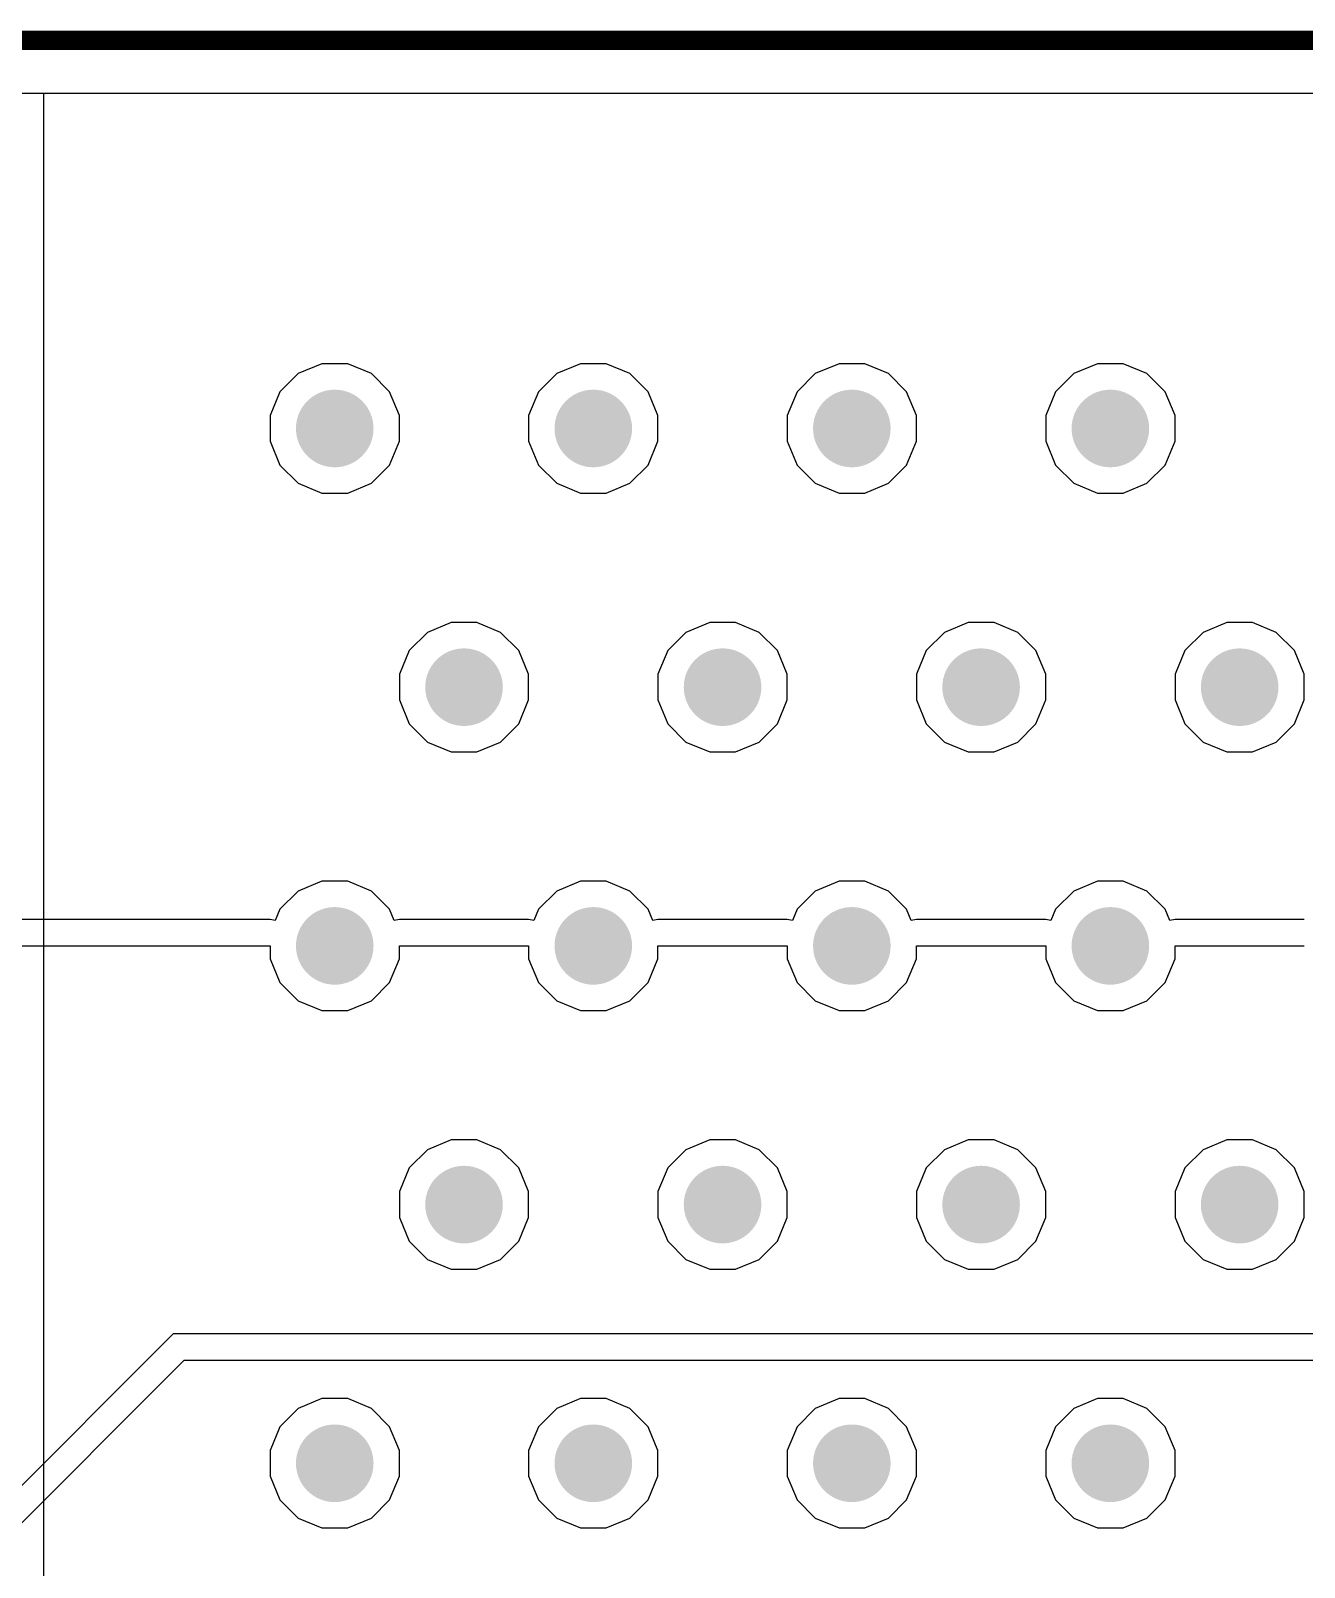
# Model space of a CAD drawing. Header units: inches. Extents: x 0 to 110, y 0 to 95.
# Drawn here: x 50.4 to 60.25, y 83.2 to 95.08 of the extents above; entities that cross this region are included whole.
import ezdxf

# ---------------------------------------------------------------- set-up
doc = ezdxf.new("R2010")
doc.units = ezdxf.units.IN
for name, color, linetype in [('Board Shape', 56, 'Continuous'), ('Bottom Layer', 5, 'Continuous'), ('Int1', 16, 'Continuous'), ('Int2', 76, 'Continuous'), ('Top Layer', 1, 'Continuous'), ('Via Holes', 16, 'Continuous')]:
    doc.layers.add(name, color=color, linetype=linetype)

msp = doc.modelspace()

# ---------------------------------------------------------------- hatches: boundary and pattern name
at = {"layer": 'Bottom Layer'}
h = msp.add_hatch(color=5, dxfattribs=at)
edge = h.paths.add_edge_path()
edge.add_arc((52.75, 92), 0.3, 0, 360)
h = msp.add_hatch(color=5, dxfattribs=at)
edge = h.paths.add_edge_path()
edge.add_arc((54.75, 92), 0.3, 0, 360)
h = msp.add_hatch(color=5, dxfattribs=at)
edge = h.paths.add_edge_path()
edge.add_arc((56.75, 92), 0.3, 0, 360)
h = msp.add_hatch(color=5, dxfattribs=at)
edge = h.paths.add_edge_path()
edge.add_arc((58.75, 92), 0.3, 0, 360)
h = msp.add_hatch(color=5, dxfattribs=at)
edge = h.paths.add_edge_path()
edge.add_arc((53.75, 90), 0.3, 0, 360)
h = msp.add_hatch(color=5, dxfattribs=at)
edge = h.paths.add_edge_path()
edge.add_arc((55.75, 90), 0.3, 0, 360)
h = msp.add_hatch(color=5, dxfattribs=at)
edge = h.paths.add_edge_path()
edge.add_arc((57.75, 90), 0.3, 0, 360)
h = msp.add_hatch(color=5, dxfattribs=at)
edge = h.paths.add_edge_path()
edge.add_arc((59.75, 90), 0.3, 0, 360)
h = msp.add_hatch(color=5, dxfattribs=at)
edge = h.paths.add_edge_path()
edge.add_arc((52.75, 88), 0.3, 0, 360)
h = msp.add_hatch(color=5, dxfattribs=at)
edge = h.paths.add_edge_path()
edge.add_arc((54.75, 88), 0.3, 0, 360)
h = msp.add_hatch(color=5, dxfattribs=at)
edge = h.paths.add_edge_path()
edge.add_arc((56.75, 88), 0.3, 0, 360)
h = msp.add_hatch(color=5, dxfattribs=at)
edge = h.paths.add_edge_path()
edge.add_arc((58.75, 88), 0.3, 0, 360)
h = msp.add_hatch(color=5, dxfattribs=at)
edge = h.paths.add_edge_path()
edge.add_arc((53.75, 86), 0.3, 0, 360)
h = msp.add_hatch(color=5, dxfattribs=at)
edge = h.paths.add_edge_path()
edge.add_arc((55.75, 86), 0.3, 0, 360)
h = msp.add_hatch(color=5, dxfattribs=at)
edge = h.paths.add_edge_path()
edge.add_arc((57.75, 86), 0.3, 0, 360)
h = msp.add_hatch(color=5, dxfattribs=at)
edge = h.paths.add_edge_path()
edge.add_arc((59.75, 86), 0.3, 0, 360)
h = msp.add_hatch(color=5, dxfattribs=at)
edge = h.paths.add_edge_path()
edge.add_arc((52.75, 84), 0.3, 0, 360)
h = msp.add_hatch(color=5, dxfattribs=at)
edge = h.paths.add_edge_path()
edge.add_arc((54.75, 84), 0.3, 0, 360)
h = msp.add_hatch(color=5, dxfattribs=at)
edge = h.paths.add_edge_path()
edge.add_arc((56.75, 84), 0.3, 0, 360)
h = msp.add_hatch(color=5, dxfattribs=at)
edge = h.paths.add_edge_path()
edge.add_arc((58.75, 84), 0.3, 0, 360)
at = {"layer": 'Int1'}
h = msp.add_hatch(color=16, dxfattribs=at)
edge = h.paths.add_edge_path()
edge.add_arc((52.75, 92), 0.3, 0, 360)
h = msp.add_hatch(color=16, dxfattribs=at)
edge = h.paths.add_edge_path()
edge.add_arc((54.75, 92), 0.3, 0, 360)
h = msp.add_hatch(color=16, dxfattribs=at)
edge = h.paths.add_edge_path()
edge.add_arc((56.75, 92), 0.3, 0, 360)
h = msp.add_hatch(color=16, dxfattribs=at)
edge = h.paths.add_edge_path()
edge.add_arc((58.75, 92), 0.3, 0, 360)
h = msp.add_hatch(color=16, dxfattribs=at)
edge = h.paths.add_edge_path()
edge.add_arc((53.75, 90), 0.3, 0, 360)
h = msp.add_hatch(color=16, dxfattribs=at)
edge = h.paths.add_edge_path()
edge.add_arc((55.75, 90), 0.3, 0, 360)
h = msp.add_hatch(color=16, dxfattribs=at)
edge = h.paths.add_edge_path()
edge.add_arc((57.75, 90), 0.3, 0, 360)
h = msp.add_hatch(color=16, dxfattribs=at)
edge = h.paths.add_edge_path()
edge.add_arc((59.75, 90), 0.3, 0, 360)
h = msp.add_hatch(color=16, dxfattribs=at)
edge = h.paths.add_edge_path()
edge.add_arc((52.75, 88), 0.3, 0, 360)
h = msp.add_hatch(color=16, dxfattribs=at)
edge = h.paths.add_edge_path()
edge.add_arc((54.75, 88), 0.3, 0, 360)
h = msp.add_hatch(color=16, dxfattribs=at)
edge = h.paths.add_edge_path()
edge.add_arc((56.75, 88), 0.3, 0, 360)
h = msp.add_hatch(color=16, dxfattribs=at)
edge = h.paths.add_edge_path()
edge.add_arc((58.75, 88), 0.3, 0, 360)
h = msp.add_hatch(color=16, dxfattribs=at)
edge = h.paths.add_edge_path()
edge.add_arc((53.75, 86), 0.3, 0, 360)
h = msp.add_hatch(color=16, dxfattribs=at)
edge = h.paths.add_edge_path()
edge.add_arc((55.75, 86), 0.3, 0, 360)
h = msp.add_hatch(color=16, dxfattribs=at)
edge = h.paths.add_edge_path()
edge.add_arc((57.75, 86), 0.3, 0, 360)
h = msp.add_hatch(color=16, dxfattribs=at)
edge = h.paths.add_edge_path()
edge.add_arc((59.75, 86), 0.3, 0, 360)
h = msp.add_hatch(color=16, dxfattribs=at)
edge = h.paths.add_edge_path()
edge.add_arc((52.75, 84), 0.3, 0, 360)
h = msp.add_hatch(color=16, dxfattribs=at)
edge = h.paths.add_edge_path()
edge.add_arc((54.75, 84), 0.3, 0, 360)
h = msp.add_hatch(color=16, dxfattribs=at)
edge = h.paths.add_edge_path()
edge.add_arc((56.75, 84), 0.3, 0, 360)
h = msp.add_hatch(color=16, dxfattribs=at)
edge = h.paths.add_edge_path()
edge.add_arc((58.75, 84), 0.3, 0, 360)
at = {"layer": 'Int2'}
h = msp.add_hatch(color=76, dxfattribs=at)
edge = h.paths.add_edge_path()
edge.add_arc((52.75, 92), 0.3, 0, 360)
h = msp.add_hatch(color=76, dxfattribs=at)
edge = h.paths.add_edge_path()
edge.add_arc((54.75, 92), 0.3, 0, 360)
h = msp.add_hatch(color=76, dxfattribs=at)
edge = h.paths.add_edge_path()
edge.add_arc((56.75, 92), 0.3, 0, 360)
h = msp.add_hatch(color=76, dxfattribs=at)
edge = h.paths.add_edge_path()
edge.add_arc((58.75, 92), 0.3, 0, 360)
h = msp.add_hatch(color=76, dxfattribs=at)
edge = h.paths.add_edge_path()
edge.add_arc((53.75, 90), 0.3, 0, 360)
h = msp.add_hatch(color=76, dxfattribs=at)
edge = h.paths.add_edge_path()
edge.add_arc((55.75, 90), 0.3, 0, 360)
h = msp.add_hatch(color=76, dxfattribs=at)
edge = h.paths.add_edge_path()
edge.add_arc((57.75, 90), 0.3, 0, 360)
h = msp.add_hatch(color=76, dxfattribs=at)
edge = h.paths.add_edge_path()
edge.add_arc((59.75, 90), 0.3, 0, 360)
h = msp.add_hatch(color=76, dxfattribs=at)
edge = h.paths.add_edge_path()
edge.add_arc((52.75, 88), 0.3, 0, 360)
h = msp.add_hatch(color=76, dxfattribs=at)
edge = h.paths.add_edge_path()
edge.add_arc((54.75, 88), 0.3, 0, 360)
h = msp.add_hatch(color=76, dxfattribs=at)
edge = h.paths.add_edge_path()
edge.add_arc((56.75, 88), 0.3, 0, 360)
h = msp.add_hatch(color=76, dxfattribs=at)
edge = h.paths.add_edge_path()
edge.add_arc((58.75, 88), 0.3, 0, 360)
h = msp.add_hatch(color=76, dxfattribs=at)
edge = h.paths.add_edge_path()
edge.add_arc((53.75, 86), 0.3, 0, 360)
h = msp.add_hatch(color=76, dxfattribs=at)
edge = h.paths.add_edge_path()
edge.add_arc((55.75, 86), 0.3, 0, 360)
h = msp.add_hatch(color=76, dxfattribs=at)
edge = h.paths.add_edge_path()
edge.add_arc((57.75, 86), 0.3, 0, 360)
h = msp.add_hatch(color=76, dxfattribs=at)
edge = h.paths.add_edge_path()
edge.add_arc((59.75, 86), 0.3, 0, 360)
h = msp.add_hatch(color=76, dxfattribs=at)
edge = h.paths.add_edge_path()
edge.add_arc((52.75, 84), 0.3, 0, 360)
h = msp.add_hatch(color=76, dxfattribs=at)
edge = h.paths.add_edge_path()
edge.add_arc((54.75, 84), 0.3, 0, 360)
h = msp.add_hatch(color=76, dxfattribs=at)
edge = h.paths.add_edge_path()
edge.add_arc((56.75, 84), 0.3, 0, 360)
h = msp.add_hatch(color=76, dxfattribs=at)
edge = h.paths.add_edge_path()
edge.add_arc((58.75, 84), 0.3, 0, 360)
at = {"layer": 'Top Layer'}
h = msp.add_hatch(color=1, dxfattribs=at)
edge = h.paths.add_edge_path()
edge.add_arc((52.75, 92), 0.3, 0, 360)
h = msp.add_hatch(color=1, dxfattribs=at)
edge = h.paths.add_edge_path()
edge.add_arc((54.75, 92), 0.3, 0, 360)
h = msp.add_hatch(color=1, dxfattribs=at)
edge = h.paths.add_edge_path()
edge.add_arc((56.75, 92), 0.3, 0, 360)
h = msp.add_hatch(color=1, dxfattribs=at)
edge = h.paths.add_edge_path()
edge.add_arc((58.75, 92), 0.3, 0, 360)
h = msp.add_hatch(color=1, dxfattribs=at)
edge = h.paths.add_edge_path()
edge.add_arc((53.75, 90), 0.3, 0, 360)
h = msp.add_hatch(color=1, dxfattribs=at)
edge = h.paths.add_edge_path()
edge.add_arc((55.75, 90), 0.3, 0, 360)
h = msp.add_hatch(color=1, dxfattribs=at)
edge = h.paths.add_edge_path()
edge.add_arc((57.75, 90), 0.3, 0, 360)
h = msp.add_hatch(color=1, dxfattribs=at)
edge = h.paths.add_edge_path()
edge.add_arc((59.75, 90), 0.3, 0, 360)
h = msp.add_hatch(color=1, dxfattribs=at)
edge = h.paths.add_edge_path()
edge.add_arc((52.75, 88), 0.3, 0, 360)
h = msp.add_hatch(color=1, dxfattribs=at)
edge = h.paths.add_edge_path()
edge.add_arc((54.75, 88), 0.3, 0, 360)
h = msp.add_hatch(color=1, dxfattribs=at)
edge = h.paths.add_edge_path()
edge.add_arc((56.75, 88), 0.3, 0, 360)
h = msp.add_hatch(color=1, dxfattribs=at)
edge = h.paths.add_edge_path()
edge.add_arc((58.75, 88), 0.3, 0, 360)
h = msp.add_hatch(color=1, dxfattribs=at)
edge = h.paths.add_edge_path()
edge.add_arc((53.75, 86), 0.3, 0, 360)
h = msp.add_hatch(color=1, dxfattribs=at)
edge = h.paths.add_edge_path()
edge.add_arc((55.75, 86), 0.3, 0, 360)
h = msp.add_hatch(color=1, dxfattribs=at)
edge = h.paths.add_edge_path()
edge.add_arc((57.75, 86), 0.3, 0, 360)
h = msp.add_hatch(color=1, dxfattribs=at)
edge = h.paths.add_edge_path()
edge.add_arc((59.75, 86), 0.3, 0, 360)
h = msp.add_hatch(color=1, dxfattribs=at)
edge = h.paths.add_edge_path()
edge.add_arc((52.75, 84), 0.3, 0, 360)
h = msp.add_hatch(color=1, dxfattribs=at)
edge = h.paths.add_edge_path()
edge.add_arc((54.75, 84), 0.3, 0, 360)
h = msp.add_hatch(color=1, dxfattribs=at)
edge = h.paths.add_edge_path()
edge.add_arc((56.75, 84), 0.3, 0, 360)
h = msp.add_hatch(color=1, dxfattribs=at)
edge = h.paths.add_edge_path()
edge.add_arc((58.75, 84), 0.3, 0, 360)
at = {"layer": 'Via Holes'}
h = msp.add_hatch(color=7, dxfattribs=at)
edge = h.paths.add_edge_path()
edge.add_arc((52.75, 92), 0.15, 0, 360)
h = msp.add_hatch(color=7, dxfattribs=at)
edge = h.paths.add_edge_path()
edge.add_arc((54.75, 92), 0.15, 0, 360)
h = msp.add_hatch(color=7, dxfattribs=at)
edge = h.paths.add_edge_path()
edge.add_arc((56.75, 92), 0.15, 0, 360)
h = msp.add_hatch(color=7, dxfattribs=at)
edge = h.paths.add_edge_path()
edge.add_arc((58.75, 92), 0.15, 0, 360)
h = msp.add_hatch(color=7, dxfattribs=at)
edge = h.paths.add_edge_path()
edge.add_arc((53.75, 90), 0.15, 0, 360)
h = msp.add_hatch(color=7, dxfattribs=at)
edge = h.paths.add_edge_path()
edge.add_arc((55.75, 90), 0.15, 0, 360)
h = msp.add_hatch(color=7, dxfattribs=at)
edge = h.paths.add_edge_path()
edge.add_arc((57.75, 90), 0.15, 0, 360)
h = msp.add_hatch(color=7, dxfattribs=at)
edge = h.paths.add_edge_path()
edge.add_arc((59.75, 90), 0.15, 0, 360)
h = msp.add_hatch(color=7, dxfattribs=at)
edge = h.paths.add_edge_path()
edge.add_arc((52.75, 88), 0.15, 0, 360)
h = msp.add_hatch(color=7, dxfattribs=at)
edge = h.paths.add_edge_path()
edge.add_arc((54.75, 88), 0.15, 0, 360)
h = msp.add_hatch(color=7, dxfattribs=at)
edge = h.paths.add_edge_path()
edge.add_arc((56.75, 88), 0.15, 0, 360)
h = msp.add_hatch(color=7, dxfattribs=at)
edge = h.paths.add_edge_path()
edge.add_arc((58.75, 88), 0.15, 0, 360)
h = msp.add_hatch(color=7, dxfattribs=at)
edge = h.paths.add_edge_path()
edge.add_arc((53.75, 86), 0.15, 0, 360)
h = msp.add_hatch(color=7, dxfattribs=at)
edge = h.paths.add_edge_path()
edge.add_arc((55.75, 86), 0.15, 0, 360)
h = msp.add_hatch(color=7, dxfattribs=at)
edge = h.paths.add_edge_path()
edge.add_arc((57.75, 86), 0.15, 0, 360)
h = msp.add_hatch(color=7, dxfattribs=at)
edge = h.paths.add_edge_path()
edge.add_arc((59.75, 86), 0.15, 0, 360)
h = msp.add_hatch(color=7, dxfattribs=at)
edge = h.paths.add_edge_path()
edge.add_arc((52.75, 84), 0.15, 0, 360)
h = msp.add_hatch(color=7, dxfattribs=at)
edge = h.paths.add_edge_path()
edge.add_arc((54.75, 84), 0.15, 0, 360)
h = msp.add_hatch(color=7, dxfattribs=at)
edge = h.paths.add_edge_path()
edge.add_arc((56.75, 84), 0.15, 0, 360)
h = msp.add_hatch(color=7, dxfattribs=at)
edge = h.paths.add_edge_path()
edge.add_arc((58.75, 84), 0.15, 0, 360)

# ---------------------------------------------------------------- linework, layer by layer
at = {"layer": 'Board Shape'}
msp.add_lwpolyline([(2, 95, 0.15, 0.15, 0), (89.072, 95, 0.15, 0.15, 0)], format="xyseb", dxfattribs=at)
at = {"layer": 'Int1'}
for p, q in [((2, 94.592), (89.072, 94.592)), ((52.467, 92.424), (52.326, 92.283)), ((52.651, 92.5), (52.467, 92.424)), ((52.85, 92.5), (52.651, 92.5)), ((53.033, 92.424), (52.85, 92.5)), ((53.174, 92.283), (53.033, 92.424)), ((54.467, 92.424), (54.326, 92.283)), ((54.651, 92.5), (54.467, 92.424)), ((54.85, 92.5), (54.651, 92.5)), ((55.033, 92.424), (54.85, 92.5)), ((55.174, 92.283), (55.033, 92.424)), ((56.467, 92.424), (56.326, 92.283)), ((56.651, 92.5), (56.467, 92.424)), ((56.85, 92.5), (56.651, 92.5)), ((57.033, 92.424), (56.85, 92.5)), ((57.174, 92.283), (57.033, 92.424)), ((58.467, 92.424), (58.326, 92.283)), ((58.651, 92.5), (58.467, 92.424)), ((58.85, 92.5), (58.651, 92.5)), ((59.033, 92.424), (58.85, 92.5)), ((59.174, 92.283), (59.033, 92.424)), ((52.326, 92.283), (52.25, 92.1)), ((53.25, 92.1), (53.174, 92.283)), ((54.326, 92.283), (54.25, 92.1)), ((55.25, 92.1), (55.174, 92.283)), ((56.326, 92.283), (56.25, 92.1)), ((57.25, 92.1), (57.174, 92.283)), ((58.326, 92.283), (58.25, 92.1)), ((59.25, 92.1), (59.174, 92.283)), ((52.25, 92.1), (52.25, 91.901)), ((53.25, 91.901), (53.25, 92.1)), ((54.25, 92.1), (54.25, 91.901)), ((55.25, 91.901), (55.25, 92.1)), ((56.25, 92.1), (56.25, 91.901)), ((57.25, 91.901), (57.25, 92.1)), ((58.25, 92.1), (58.25, 91.901)), ((59.25, 91.901), (59.25, 92.1)), ((52.25, 91.901), (52.326, 91.717)), ((53.174, 91.717), (53.25, 91.901)), ((54.25, 91.901), (54.326, 91.717)), ((55.174, 91.717), (55.25, 91.901)), ((56.25, 91.901), (56.326, 91.717)), ((57.174, 91.717), (57.25, 91.901)), ((58.25, 91.901), (58.326, 91.717)), ((59.174, 91.717), (59.25, 91.901)), ((52.326, 91.717), (52.467, 91.576)), ((53.033, 91.576), (53.174, 91.717)), ((54.326, 91.717), (54.467, 91.576)), ((55.033, 91.576), (55.174, 91.717)), ((56.326, 91.717), (56.467, 91.576)), ((57.033, 91.576), (57.174, 91.717)), ((58.326, 91.717), (58.467, 91.576)), ((59.033, 91.576), (59.174, 91.717)), ((52.467, 91.576), (52.651, 91.5)), ((52.651, 91.5), (52.85, 91.5)), ((52.85, 91.5), (53.033, 91.576)), ((54.467, 91.576), (54.651, 91.5)), ((54.651, 91.5), (54.85, 91.5)), ((54.85, 91.5), (55.033, 91.576)), ((56.467, 91.576), (56.651, 91.5)), ((56.651, 91.5), (56.85, 91.5)), ((56.85, 91.5), (57.033, 91.576)), ((58.467, 91.576), (58.651, 91.5)), ((58.651, 91.5), (58.85, 91.5)), ((58.85, 91.5), (59.033, 91.576)), ((53.467, 90.424), (53.326, 90.283)), ((53.651, 90.5), (53.467, 90.424)), ((53.85, 90.5), (53.651, 90.5)), ((54.033, 90.424), (53.85, 90.5)), ((54.174, 90.283), (54.033, 90.424)), ((55.467, 90.424), (55.326, 90.283)), ((55.651, 90.5), (55.467, 90.424)), ((55.85, 90.5), (55.651, 90.5)), ((56.033, 90.424), (55.85, 90.5)), ((56.174, 90.283), (56.033, 90.424)), ((57.467, 90.424), (57.326, 90.283)), ((57.651, 90.5), (57.467, 90.424)), ((57.85, 90.5), (57.651, 90.5)), ((58.033, 90.424), (57.85, 90.5)), ((58.174, 90.283), (58.033, 90.424)), ((59.467, 90.424), (59.326, 90.283)), ((59.651, 90.5), (59.467, 90.424)), ((59.85, 90.5), (59.651, 90.5)), ((60.033, 90.424), (59.85, 90.5)), ((60.174, 90.283), (60.033, 90.424)), ((53.326, 90.283), (53.25, 90.1)), ((54.25, 90.1), (54.174, 90.283)), ((55.326, 90.283), (55.25, 90.1)), ((56.25, 90.1), (56.174, 90.283)), ((57.326, 90.283), (57.25, 90.1)), ((58.25, 90.1), (58.174, 90.283)), ((59.326, 90.283), (59.25, 90.1)), ((60.25, 90.1), (60.174, 90.283)), ((53.25, 90.1), (53.25, 89.901)), ((54.25, 89.901), (54.25, 90.1)), ((55.25, 90.1), (55.25, 89.901)), ((56.25, 89.901), (56.25, 90.1)), ((57.25, 90.1), (57.25, 89.901)), ((58.25, 89.901), (58.25, 90.1)), ((59.25, 90.1), (59.25, 89.901)), ((60.25, 89.901), (60.25, 90.1)), ((53.25, 89.901), (53.326, 89.717)), ((54.174, 89.717), (54.25, 89.901)), ((55.25, 89.901), (55.326, 89.717)), ((56.174, 89.717), (56.25, 89.901)), ((57.25, 89.901), (57.326, 89.717)), ((58.174, 89.717), (58.25, 89.901)), ((59.25, 89.901), (59.326, 89.717)), ((60.174, 89.717), (60.25, 89.901)), ((53.326, 89.717), (53.467, 89.576)), ((54.033, 89.576), (54.174, 89.717)), ((55.326, 89.717), (55.467, 89.576)), ((56.033, 89.576), (56.174, 89.717)), ((57.326, 89.717), (57.467, 89.576)), ((58.033, 89.576), (58.174, 89.717)), ((59.326, 89.717), (59.467, 89.576)), ((60.033, 89.576), (60.174, 89.717)), ((53.467, 89.576), (53.651, 89.5)), ((53.85, 89.5), (54.033, 89.576)), ((55.467, 89.576), (55.651, 89.5)), ((55.85, 89.5), (56.033, 89.576)), ((57.467, 89.576), (57.651, 89.5)), ((57.85, 89.5), (58.033, 89.576)), ((59.467, 89.576), (59.651, 89.5)), ((59.85, 89.5), (60.033, 89.576)), ((53.651, 89.5), (53.85, 89.5)), ((55.651, 89.5), (55.85, 89.5)), ((57.651, 89.5), (57.85, 89.5)), ((59.651, 89.5), (59.85, 89.5)), ((52.651, 88.5), (52.467, 88.424)), ((52.85, 88.5), (52.651, 88.5)), ((53.033, 88.424), (52.85, 88.5)), ((54.651, 88.5), (54.467, 88.424)), ((54.85, 88.5), (54.651, 88.5)), ((55.033, 88.424), (54.85, 88.5)), ((56.651, 88.5), (56.467, 88.424)), ((56.85, 88.5), (56.651, 88.5)), ((57.033, 88.424), (56.85, 88.5)), ((58.651, 88.5), (58.467, 88.424)), ((58.85, 88.5), (58.651, 88.5)), ((59.033, 88.424), (58.85, 88.5)), ((52.467, 88.424), (52.326, 88.283)), ((53.174, 88.283), (53.033, 88.424)), ((54.467, 88.424), (54.326, 88.283)), ((55.174, 88.283), (55.033, 88.424)), ((56.467, 88.424), (56.326, 88.283)), ((57.174, 88.283), (57.033, 88.424)), ((58.467, 88.424), (58.326, 88.283)), ((59.174, 88.283), (59.033, 88.424)), ((52.326, 88.283), (52.29, 88.196)), ((53.21, 88.196), (53.174, 88.283)), ((54.326, 88.283), (54.29, 88.196)), ((55.21, 88.196), (55.174, 88.283)), ((56.326, 88.283), (56.29, 88.196)), ((57.21, 88.196), (57.174, 88.283)), ((58.326, 88.283), (58.29, 88.196)), ((59.21, 88.196), (59.174, 88.283)), ((52.25, 88.204), (48.5, 88.204)), ((52.29, 88.196), (52.25, 88.204)), ((53.25, 88.204), (53.21, 88.196)), ((54.25, 88.204), (53.25, 88.204)), ((54.29, 88.196), (54.25, 88.204)), ((55.25, 88.204), (55.21, 88.196)), ((56.25, 88.204), (55.25, 88.204)), ((56.29, 88.196), (56.25, 88.204)), ((57.25, 88.204), (57.21, 88.196)), ((58.25, 88.204), (57.25, 88.204)), ((58.29, 88.196), (58.25, 88.204)), ((59.25, 88.204), (59.21, 88.196)), ((60.25, 88.204), (59.25, 88.204)), ((48.5, 88), (52.25, 88)), ((52.25, 88), (52.25, 87.901)), ((53.25, 87.901), (53.25, 88)), ((53.25, 88), (54.25, 88)), ((54.25, 88), (54.25, 87.901)), ((55.25, 87.901), (55.25, 88)), ((55.25, 88), (56.25, 88)), ((56.25, 88), (56.25, 87.901)), ((57.25, 87.901), (57.25, 88)), ((57.25, 88), (58.25, 88)), ((58.25, 88), (58.25, 87.901)), ((59.25, 87.901), (59.25, 88)), ((59.25, 88), (60.25, 88)), ((52.25, 87.901), (52.326, 87.717)), ((53.174, 87.717), (53.25, 87.901)), ((54.25, 87.901), (54.326, 87.717)), ((55.174, 87.717), (55.25, 87.901)), ((56.25, 87.901), (56.326, 87.717)), ((57.174, 87.717), (57.25, 87.901)), ((58.25, 87.901), (58.326, 87.717)), ((59.174, 87.717), (59.25, 87.901)), ((52.326, 87.717), (52.467, 87.576)), ((53.033, 87.576), (53.174, 87.717)), ((54.326, 87.717), (54.467, 87.576)), ((55.033, 87.576), (55.174, 87.717)), ((56.326, 87.717), (56.467, 87.576)), ((57.033, 87.576), (57.174, 87.717)), ((58.326, 87.717), (58.467, 87.576)), ((59.033, 87.576), (59.174, 87.717)), ((52.467, 87.576), (52.651, 87.5)), ((52.85, 87.5), (53.033, 87.576)), ((54.467, 87.576), (54.651, 87.5)), ((54.85, 87.5), (55.033, 87.576)), ((56.467, 87.576), (56.651, 87.5)), ((56.85, 87.5), (57.033, 87.576)), ((58.467, 87.576), (58.651, 87.5)), ((58.85, 87.5), (59.033, 87.576)), ((52.651, 87.5), (52.85, 87.5)), ((54.651, 87.5), (54.85, 87.5)), ((56.651, 87.5), (56.85, 87.5)), ((58.651, 87.5), (58.85, 87.5)), ((53.651, 86.5), (53.467, 86.424)), ((53.85, 86.5), (53.651, 86.5)), ((54.033, 86.424), (53.85, 86.5)), ((55.651, 86.5), (55.467, 86.424)), ((55.85, 86.5), (55.651, 86.5)), ((56.033, 86.424), (55.85, 86.5)), ((57.651, 86.5), (57.467, 86.424)), ((57.85, 86.5), (57.651, 86.5)), ((58.033, 86.424), (57.85, 86.5)), ((59.651, 86.5), (59.467, 86.424)), ((59.85, 86.5), (59.651, 86.5)), ((60.033, 86.424), (59.85, 86.5)), ((53.467, 86.424), (53.326, 86.283)), ((54.174, 86.283), (54.033, 86.424)), ((55.467, 86.424), (55.326, 86.283)), ((56.174, 86.283), (56.033, 86.424)), ((57.467, 86.424), (57.326, 86.283)), ((58.174, 86.283), (58.033, 86.424)), ((59.467, 86.424), (59.326, 86.283)), ((60.174, 86.283), (60.033, 86.424)), ((53.326, 86.283), (53.25, 86.1)), ((54.25, 86.1), (54.174, 86.283)), ((55.326, 86.283), (55.25, 86.1)), ((56.25, 86.1), (56.174, 86.283)), ((57.326, 86.283), (57.25, 86.1)), ((58.25, 86.1), (58.174, 86.283)), ((59.326, 86.283), (59.25, 86.1)), ((60.25, 86.1), (60.174, 86.283)), ((53.25, 86.1), (53.25, 85.901)), ((54.25, 85.901), (54.25, 86.1)), ((55.25, 86.1), (55.25, 85.901)), ((56.25, 85.901), (56.25, 86.1)), ((57.25, 86.1), (57.25, 85.901)), ((58.25, 85.901), (58.25, 86.1)), ((59.25, 86.1), (59.25, 85.901)), ((60.25, 85.901), (60.25, 86.1)), ((53.25, 85.901), (53.326, 85.717)), ((54.174, 85.717), (54.25, 85.901)), ((55.25, 85.901), (55.326, 85.717)), ((56.174, 85.717), (56.25, 85.901)), ((57.25, 85.901), (57.326, 85.717)), ((58.174, 85.717), (58.25, 85.901)), ((59.25, 85.901), (59.326, 85.717)), ((60.174, 85.717), (60.25, 85.901)), ((53.326, 85.717), (53.467, 85.576)), ((54.033, 85.576), (54.174, 85.717)), ((55.326, 85.717), (55.467, 85.576)), ((56.033, 85.576), (56.174, 85.717)), ((57.326, 85.717), (57.467, 85.576)), ((58.033, 85.576), (58.174, 85.717)), ((59.326, 85.717), (59.467, 85.576)), ((60.033, 85.576), (60.174, 85.717)), ((53.467, 85.576), (53.651, 85.5)), ((53.85, 85.5), (54.033, 85.576)), ((55.467, 85.576), (55.651, 85.5)), ((55.85, 85.5), (56.033, 85.576)), ((57.467, 85.576), (57.651, 85.5)), ((57.85, 85.5), (58.033, 85.576)), ((59.467, 85.576), (59.651, 85.5)), ((59.85, 85.5), (60.033, 85.576)), ((53.651, 85.5), (53.85, 85.5)), ((55.651, 85.5), (55.85, 85.5)), ((57.651, 85.5), (57.85, 85.5)), ((59.651, 85.5), (59.85, 85.5)), ((51.5, 85), (42.5, 76)), ((72, 85), (51.5, 85)), ((42.704, 75.916), (51.584, 84.796)), ((51.584, 84.796), (71.796, 84.796)), ((52.651, 84.5), (52.467, 84.424)), ((52.85, 84.5), (52.651, 84.5)), ((53.033, 84.424), (52.85, 84.5)), ((54.651, 84.5), (54.467, 84.424)), ((54.85, 84.5), (54.651, 84.5)), ((55.033, 84.424), (54.85, 84.5)), ((56.651, 84.5), (56.467, 84.424)), ((56.85, 84.5), (56.651, 84.5)), ((57.033, 84.424), (56.85, 84.5)), ((58.651, 84.5), (58.467, 84.424)), ((58.85, 84.5), (58.651, 84.5)), ((59.033, 84.424), (58.85, 84.5)), ((52.467, 84.424), (52.326, 84.283)), ((53.174, 84.283), (53.033, 84.424)), ((54.467, 84.424), (54.326, 84.283)), ((55.174, 84.283), (55.033, 84.424)), ((56.467, 84.424), (56.326, 84.283)), ((57.174, 84.283), (57.033, 84.424)), ((58.467, 84.424), (58.326, 84.283)), ((59.174, 84.283), (59.033, 84.424)), ((52.326, 84.283), (52.25, 84.1)), ((53.25, 84.1), (53.174, 84.283)), ((54.326, 84.283), (54.25, 84.1)), ((55.25, 84.1), (55.174, 84.283)), ((56.326, 84.283), (56.25, 84.1)), ((57.25, 84.1), (57.174, 84.283)), ((58.326, 84.283), (58.25, 84.1)), ((59.25, 84.1), (59.174, 84.283)), ((52.25, 84.1), (52.25, 83.901)), ((53.25, 83.901), (53.25, 84.1)), ((54.25, 84.1), (54.25, 83.901)), ((55.25, 83.901), (55.25, 84.1)), ((56.25, 84.1), (56.25, 83.901)), ((57.25, 83.901), (57.25, 84.1)), ((58.25, 84.1), (58.25, 83.901)), ((59.25, 83.901), (59.25, 84.1)), ((52.25, 83.901), (52.326, 83.717)), ((53.174, 83.717), (53.25, 83.901)), ((54.25, 83.901), (54.326, 83.717)), ((55.174, 83.717), (55.25, 83.901)), ((56.25, 83.901), (56.326, 83.717)), ((57.174, 83.717), (57.25, 83.901)), ((58.25, 83.901), (58.326, 83.717)), ((59.174, 83.717), (59.25, 83.901)), ((52.326, 83.717), (52.467, 83.576)), ((53.033, 83.576), (53.174, 83.717)), ((54.326, 83.717), (54.467, 83.576)), ((55.033, 83.576), (55.174, 83.717)), ((56.326, 83.717), (56.467, 83.576)), ((57.033, 83.576), (57.174, 83.717)), ((58.326, 83.717), (58.467, 83.576)), ((59.033, 83.576), (59.174, 83.717)), ((52.467, 83.576), (52.651, 83.5)), ((52.85, 83.5), (53.033, 83.576)), ((54.467, 83.576), (54.651, 83.5)), ((54.85, 83.5), (55.033, 83.576)), ((56.467, 83.576), (56.651, 83.5)), ((56.85, 83.5), (57.033, 83.576)), ((58.467, 83.576), (58.651, 83.5)), ((58.85, 83.5), (59.033, 83.576)), ((52.651, 83.5), (52.85, 83.5)), ((54.651, 83.5), (54.85, 83.5)), ((56.651, 83.5), (56.85, 83.5)), ((58.651, 83.5), (58.85, 83.5))]:
    msp.add_line(p, q, dxfattribs=at)
at = {"layer": 'Int2'}
for p, q in [((50.5, 82.25), (50.5, 94.592)), ((50.5, 94.592), (89.072, 94.592))]:
    msp.add_line(p, q, dxfattribs=at)
at = {"layer": 'Top Layer'}
msp.add_line((27.025, 94.592), (89.072, 94.592), dxfattribs=at)

doc.saveas('drawing.dxf')
